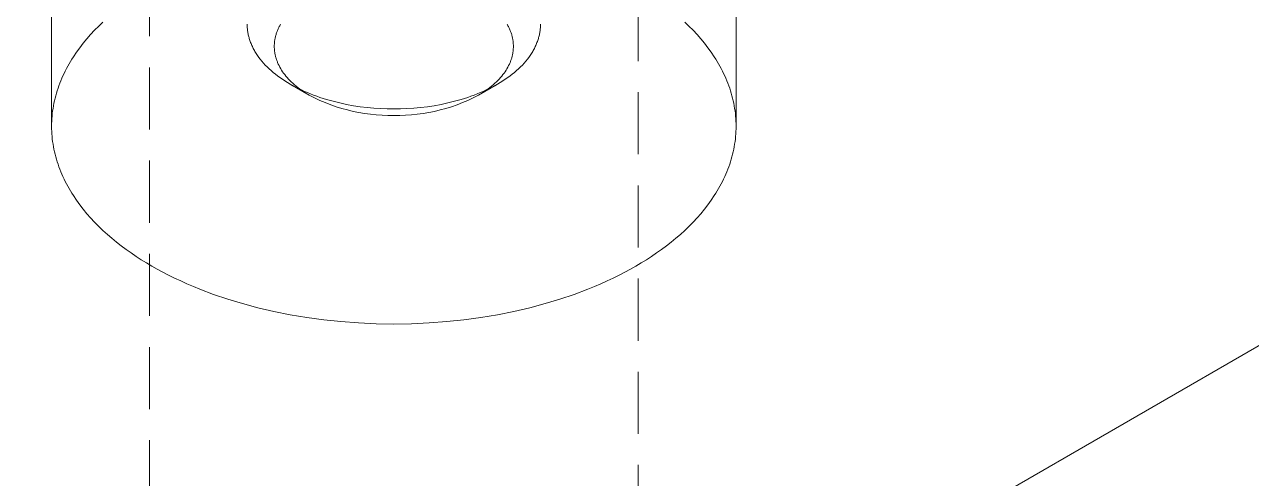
# Model space of a CAD drawing. Header units: millimetres. Extents: x -111 to 4919, y -143 to 3304.
# Drawn here: x 4406.89 to 4431.99, y 1411.18 to 1420.45 of the extents above; entities that cross this region are included whole.
import ezdxf

# ---------------------------------------------------------------- set-up
doc = ezdxf.new("R2010")
doc.units = ezdxf.units.MM
doc.linetypes.add('HIDDEN', pattern=[1.905, 1.27, -0.635])
doc.layers.add('ZANO_R', color=7, linetype='Continuous', lineweight=0)
doc.layers.add('ZANO_R_przerywana', color=7, linetype='HIDDEN', lineweight=0)

msp = doc.modelspace()

# ---------------------------------------------------------------- linework, layer by layer
at = {"layer": 'ZANO_R'}
for p, q in [((4712.136, 1575.551), (4393.938, 1391.839)), ((4407.444, 1418.376), (4407.444, 1424.908)), ((4421.444, 1418.376), (4421.444, 1424.908)), ((4408.407, 1420.422), (4408.323, 1420.337)), ((4408.494, 1420.505), (4408.407, 1420.422)), ((4411.444, 1420.442), (4411.444, 1420.461)), ((4411.445, 1420.423), (4411.444, 1420.442)), ((4411.446, 1420.404), (4411.445, 1420.423)), ((4411.447, 1420.384), (4411.446, 1420.404)), ((4412.101, 1420.414), (4412.093, 1420.397)), ((4412.11, 1420.43), (4412.101, 1420.414)), ((4412.119, 1420.446), (4412.11, 1420.43)), ((4412.128, 1420.463), (4412.119, 1420.446)), ((4416.769, 1420.446), (4416.759, 1420.463)), ((4416.778, 1420.43), (4416.769, 1420.446)), ((4416.787, 1420.414), (4416.778, 1420.43)), ((4416.795, 1420.397), (4416.787, 1420.414)), ((4417.442, 1420.404), (4417.441, 1420.384)), ((4417.443, 1420.423), (4417.442, 1420.404)), ((4417.444, 1420.442), (4417.443, 1420.423)), ((4417.444, 1420.461), (4417.444, 1420.442)), ((4420.481, 1420.422), (4420.394, 1420.505)), ((4420.564, 1420.337), (4420.481, 1420.422)), ((4408.165, 1420.162), (4408.09, 1420.072)), ((4408.242, 1420.25), (4408.165, 1420.162)), ((4408.323, 1420.337), (4408.242, 1420.25)), ((4411.449, 1420.365), (4411.447, 1420.384)), ((4411.451, 1420.345), (4411.449, 1420.365)), ((4411.453, 1420.325), (4411.451, 1420.345)), ((4411.456, 1420.306), (4411.453, 1420.325)), ((4411.459, 1420.286), (4411.456, 1420.306)), ((4411.463, 1420.266), (4411.459, 1420.286)), ((4411.467, 1420.246), (4411.463, 1420.266)), ((4411.472, 1420.226), (4411.467, 1420.246)), ((4411.477, 1420.206), (4411.472, 1420.226)), ((4411.482, 1420.186), (4411.477, 1420.206)), ((4411.488, 1420.166), (4411.482, 1420.186)), ((4411.494, 1420.146), (4411.488, 1420.166)), ((4412.011, 1420.152), (4412.008, 1420.135)), ((4412.014, 1420.168), (4412.011, 1420.152)), ((4412.017, 1420.184), (4412.014, 1420.168)), ((4412.021, 1420.2), (4412.017, 1420.184)), ((4412.025, 1420.216), (4412.021, 1420.2)), ((4412.029, 1420.233), (4412.025, 1420.216)), ((4412.034, 1420.249), (4412.029, 1420.233)), ((4412.039, 1420.265), (4412.034, 1420.249)), ((4412.045, 1420.282), (4412.039, 1420.265)), ((4412.05, 1420.298), (4412.045, 1420.282)), ((4412.057, 1420.315), (4412.05, 1420.298)), ((4412.063, 1420.331), (4412.057, 1420.315)), ((4412.07, 1420.348), (4412.063, 1420.331)), ((4412.077, 1420.364), (4412.07, 1420.348)), ((4412.085, 1420.381), (4412.077, 1420.364)), ((4412.093, 1420.397), (4412.085, 1420.381)), ((4416.803, 1420.381), (4416.795, 1420.397)), ((4416.811, 1420.364), (4416.803, 1420.381)), ((4416.818, 1420.348), (4416.811, 1420.364)), ((4416.825, 1420.331), (4416.818, 1420.348)), ((4416.831, 1420.315), (4416.825, 1420.331)), ((4416.837, 1420.298), (4416.831, 1420.315)), ((4416.843, 1420.282), (4416.837, 1420.298)), ((4416.849, 1420.265), (4416.843, 1420.282)), ((4416.854, 1420.249), (4416.849, 1420.265)), ((4416.858, 1420.233), (4416.854, 1420.249)), ((4416.863, 1420.216), (4416.858, 1420.233)), ((4416.867, 1420.2), (4416.863, 1420.216)), ((4416.87, 1420.184), (4416.867, 1420.2)), ((4416.874, 1420.168), (4416.87, 1420.184)), ((4416.877, 1420.152), (4416.874, 1420.168)), ((4416.879, 1420.135), (4416.877, 1420.152)), ((4417.4, 1420.166), (4417.394, 1420.146)), ((4417.406, 1420.186), (4417.4, 1420.166)), ((4417.411, 1420.206), (4417.406, 1420.186)), ((4417.416, 1420.226), (4417.411, 1420.206)), ((4417.421, 1420.246), (4417.416, 1420.226)), ((4417.425, 1420.266), (4417.421, 1420.246)), ((4417.428, 1420.286), (4417.425, 1420.266)), ((4417.432, 1420.306), (4417.428, 1420.286)), ((4417.435, 1420.325), (4417.432, 1420.306)), ((4417.437, 1420.345), (4417.435, 1420.325)), ((4417.439, 1420.365), (4417.437, 1420.345)), ((4417.441, 1420.384), (4417.439, 1420.365)), ((4420.645, 1420.25), (4420.564, 1420.337)), ((4420.723, 1420.162), (4420.645, 1420.25)), ((4420.797, 1420.072), (4420.723, 1420.162)), ((4408.02, 1419.981), (4407.952, 1419.888)), ((4408.09, 1420.072), (4408.02, 1419.981)), ((4411.501, 1420.126), (4411.494, 1420.146)), ((4411.508, 1420.106), (4411.501, 1420.126)), ((4411.515, 1420.086), (4411.508, 1420.106)), ((4411.523, 1420.066), (4411.515, 1420.086)), ((4411.532, 1420.045), (4411.523, 1420.066)), ((4411.541, 1420.025), (4411.532, 1420.045)), ((4411.55, 1420.005), (4411.541, 1420.025)), ((4411.56, 1419.985), (4411.55, 1420.005)), ((4411.57, 1419.965), (4411.56, 1419.985)), ((4411.581, 1419.944), (4411.57, 1419.965)), ((4411.592, 1419.924), (4411.581, 1419.944)), ((4411.603, 1419.904), (4411.592, 1419.924)), ((4411.628, 1419.864), (4411.603, 1419.904)), ((4411.999, 1420.04), (4411.998, 1420.024)), ((4411.998, 1420.024), (4411.998, 1420.009)), ((4411.998, 1420.009), (4411.998, 1419.994)), ((4411.998, 1419.994), (4411.999, 1419.979)), ((4412, 1420.056), (4411.999, 1420.04)), ((4411.999, 1419.979), (4412, 1419.964)), ((4412.001, 1420.071), (4412, 1420.056)), ((4412, 1419.964), (4412, 1419.95)), ((4412, 1419.95), (4412.002, 1419.935)), ((4412.002, 1420.087), (4412.001, 1420.071)), ((4412.004, 1420.103), (4412.002, 1420.087)), ((4412.002, 1419.935), (4412.003, 1419.92)), ((4412.003, 1419.92), (4412.005, 1419.905)), ((4412.006, 1420.119), (4412.004, 1420.103)), ((4412.005, 1419.905), (4412.007, 1419.89)), ((4412.008, 1420.135), (4412.006, 1420.119)), ((4416.882, 1420.119), (4416.879, 1420.135)), ((4416.881, 1419.89), (4416.883, 1419.905)), ((4416.884, 1420.103), (4416.882, 1420.119)), ((4416.883, 1419.905), (4416.884, 1419.92)), ((4416.886, 1420.087), (4416.884, 1420.103)), ((4416.884, 1419.92), (4416.886, 1419.935)), ((4416.887, 1420.071), (4416.886, 1420.087)), ((4416.886, 1419.935), (4416.887, 1419.95)), ((4416.888, 1420.056), (4416.887, 1420.071)), ((4416.887, 1419.95), (4416.888, 1419.964)), ((4416.889, 1420.04), (4416.888, 1420.056)), ((4416.888, 1419.964), (4416.889, 1419.979)), ((4416.889, 1420.024), (4416.889, 1420.04)), ((4416.889, 1420.009), (4416.889, 1420.024)), ((4416.889, 1419.994), (4416.889, 1420.009)), ((4416.889, 1419.979), (4416.889, 1419.994)), ((4417.284, 1419.904), (4417.26, 1419.864)), ((4417.296, 1419.924), (4417.284, 1419.904)), ((4417.307, 1419.944), (4417.296, 1419.924)), ((4417.318, 1419.965), (4417.307, 1419.944)), ((4417.328, 1419.985), (4417.318, 1419.965)), ((4417.338, 1420.005), (4417.328, 1419.985)), ((4417.347, 1420.025), (4417.338, 1420.005)), ((4417.356, 1420.045), (4417.347, 1420.025)), ((4417.364, 1420.066), (4417.356, 1420.045)), ((4417.372, 1420.086), (4417.364, 1420.066)), ((4417.38, 1420.106), (4417.372, 1420.086)), ((4417.387, 1420.126), (4417.38, 1420.106)), ((4417.394, 1420.146), (4417.387, 1420.126)), ((4420.868, 1419.981), (4420.797, 1420.072)), ((4420.935, 1419.888), (4420.868, 1419.981)), ((4407.801, 1419.65), (4407.774, 1419.601)), ((4407.829, 1419.698), (4407.801, 1419.65)), ((4407.859, 1419.746), (4407.829, 1419.698)), ((4407.889, 1419.794), (4407.859, 1419.746)), ((4407.952, 1419.888), (4407.889, 1419.794)), ((4411.654, 1419.824), (4411.628, 1419.864)), ((4411.683, 1419.784), (4411.654, 1419.824)), ((4411.713, 1419.744), (4411.683, 1419.784)), ((4411.745, 1419.705), (4411.713, 1419.744)), ((4411.779, 1419.666), (4411.745, 1419.705)), ((4411.815, 1419.627), (4411.779, 1419.666)), ((4412.007, 1419.89), (4412.009, 1419.875)), ((4412.009, 1419.875), (4412.012, 1419.86)), ((4412.012, 1419.86), (4412.015, 1419.844)), ((4412.015, 1419.844), (4412.018, 1419.829)), ((4412.018, 1419.829), (4412.022, 1419.814)), ((4412.022, 1419.814), (4412.026, 1419.799)), ((4412.026, 1419.799), (4412.03, 1419.783)), ((4412.03, 1419.783), (4412.034, 1419.768)), ((4412.034, 1419.768), (4412.039, 1419.753)), ((4412.039, 1419.753), (4412.044, 1419.737)), ((4412.044, 1419.737), (4412.049, 1419.722)), ((4412.049, 1419.722), (4412.055, 1419.706)), ((4412.055, 1419.706), (4412.061, 1419.691)), ((4412.061, 1419.691), (4412.067, 1419.676)), ((4412.067, 1419.676), (4412.081, 1419.645)), ((4416.807, 1419.645), (4416.82, 1419.676)), ((4416.82, 1419.676), (4416.827, 1419.691)), ((4416.827, 1419.691), (4416.833, 1419.706)), ((4416.833, 1419.706), (4416.838, 1419.722)), ((4416.838, 1419.722), (4416.844, 1419.737)), ((4416.844, 1419.737), (4416.849, 1419.753)), ((4416.849, 1419.753), (4416.854, 1419.768)), ((4416.854, 1419.768), (4416.858, 1419.783)), ((4416.858, 1419.783), (4416.862, 1419.799)), ((4416.862, 1419.799), (4416.866, 1419.814)), ((4416.866, 1419.814), (4416.87, 1419.829)), ((4416.87, 1419.829), (4416.873, 1419.844)), ((4416.873, 1419.844), (4416.876, 1419.86)), ((4416.876, 1419.86), (4416.878, 1419.875)), ((4416.878, 1419.875), (4416.881, 1419.89)), ((4417.109, 1419.666), (4417.073, 1419.627)), ((4417.143, 1419.705), (4417.109, 1419.666)), ((4417.175, 1419.744), (4417.143, 1419.705)), ((4417.205, 1419.784), (4417.175, 1419.744)), ((4417.233, 1419.824), (4417.205, 1419.784)), ((4417.26, 1419.864), (4417.233, 1419.824)), ((4420.999, 1419.794), (4420.935, 1419.888)), ((4421.029, 1419.746), (4420.999, 1419.794)), ((4421.058, 1419.698), (4421.029, 1419.746)), ((4421.087, 1419.65), (4421.058, 1419.698)), ((4421.114, 1419.601), (4421.087, 1419.65)), ((4407.675, 1419.405), (4407.652, 1419.355)), ((4407.698, 1419.454), (4407.675, 1419.405)), ((4407.722, 1419.504), (4407.698, 1419.454)), ((4407.747, 1419.553), (4407.722, 1419.504)), ((4407.774, 1419.601), (4407.747, 1419.553)), ((4411.852, 1419.589), (4411.815, 1419.627)), ((4411.892, 1419.551), (4411.852, 1419.589)), ((4411.933, 1419.514), (4411.892, 1419.551)), ((4411.976, 1419.477), (4411.933, 1419.514)), ((4412.02, 1419.44), (4411.976, 1419.477)), ((4412.067, 1419.405), (4412.02, 1419.44)), ((4412.115, 1419.37), (4412.067, 1419.405)), ((4412.081, 1419.645), (4412.096, 1419.614)), ((4412.096, 1419.614), (4412.112, 1419.583)), ((4412.112, 1419.583), (4412.13, 1419.552)), ((4412.13, 1419.552), (4412.148, 1419.521)), ((4412.148, 1419.521), (4412.169, 1419.491)), ((4412.169, 1419.491), (4412.19, 1419.46)), ((4412.19, 1419.46), (4412.213, 1419.43)), ((4412.213, 1419.43), (4412.237, 1419.4)), ((4412.237, 1419.4), (4412.263, 1419.37)), ((4416.625, 1419.37), (4416.65, 1419.4)), ((4416.65, 1419.4), (4416.675, 1419.43)), ((4416.675, 1419.43), (4416.698, 1419.46)), ((4416.698, 1419.46), (4416.719, 1419.491)), ((4416.719, 1419.491), (4416.739, 1419.521)), ((4416.739, 1419.521), (4416.758, 1419.552)), ((4416.758, 1419.552), (4416.776, 1419.583)), ((4416.821, 1419.405), (4416.773, 1419.37)), ((4416.776, 1419.583), (4416.792, 1419.614)), ((4416.792, 1419.614), (4416.807, 1419.645)), ((4416.867, 1419.44), (4416.821, 1419.405)), ((4416.912, 1419.477), (4416.867, 1419.44)), ((4416.955, 1419.514), (4416.912, 1419.477)), ((4416.996, 1419.551), (4416.955, 1419.514)), ((4417.035, 1419.589), (4416.996, 1419.551)), ((4417.073, 1419.627), (4417.035, 1419.589)), ((4421.14, 1419.553), (4421.114, 1419.601)), ((4421.166, 1419.504), (4421.14, 1419.553)), ((4421.19, 1419.454), (4421.166, 1419.504)), ((4421.213, 1419.405), (4421.19, 1419.454)), ((4421.235, 1419.355), (4421.213, 1419.405)), ((4407.575, 1419.153), (4407.558, 1419.102)), ((4407.592, 1419.204), (4407.575, 1419.153)), ((4407.611, 1419.254), (4407.592, 1419.204)), ((4407.631, 1419.305), (4407.611, 1419.254)), ((4407.652, 1419.355), (4407.631, 1419.305)), ((4412.164, 1419.335), (4412.115, 1419.37)), ((4412.216, 1419.302), (4412.164, 1419.335)), ((4412.268, 1419.269), (4412.216, 1419.302)), ((4412.263, 1419.37), (4412.29, 1419.34)), ((4412.323, 1419.237), (4412.268, 1419.269)), ((4412.29, 1419.34), (4412.318, 1419.311)), ((4412.318, 1419.311), (4412.347, 1419.282)), ((4412.715, 1419.01), (4412.323, 1419.237)), ((4412.378, 1419.205), (4412.323, 1419.237)), ((4412.347, 1419.282), (4412.378, 1419.253)), ((4412.378, 1419.253), (4412.41, 1419.225)), ((4412.435, 1419.175), (4412.378, 1419.205)), ((4412.41, 1419.225), (4412.443, 1419.197)), ((4412.493, 1419.145), (4412.435, 1419.175)), ((4412.443, 1419.197), (4412.478, 1419.169)), ((4412.478, 1419.169), (4412.513, 1419.142)), ((4412.553, 1419.117), (4412.493, 1419.145)), ((4416.173, 1419.01), (4416.565, 1419.237)), ((4416.394, 1419.145), (4416.335, 1419.117)), ((4416.374, 1419.142), (4416.41, 1419.169)), ((4416.453, 1419.175), (4416.394, 1419.145)), ((4416.41, 1419.169), (4416.444, 1419.197)), ((4416.444, 1419.197), (4416.478, 1419.225)), ((4416.51, 1419.205), (4416.453, 1419.175)), ((4416.478, 1419.225), (4416.51, 1419.253)), ((4416.51, 1419.253), (4416.541, 1419.282)), ((4416.565, 1419.237), (4416.51, 1419.205)), ((4416.541, 1419.282), (4416.57, 1419.311)), ((4416.619, 1419.269), (4416.565, 1419.237)), ((4416.57, 1419.311), (4416.598, 1419.34)), ((4416.598, 1419.34), (4416.625, 1419.37)), ((4416.672, 1419.302), (4416.619, 1419.269)), ((4416.723, 1419.335), (4416.672, 1419.302)), ((4416.773, 1419.37), (4416.723, 1419.335)), ((4421.256, 1419.305), (4421.235, 1419.355)), ((4421.276, 1419.254), (4421.256, 1419.305)), ((4421.295, 1419.204), (4421.276, 1419.254)), ((4421.313, 1419.153), (4421.295, 1419.204)), ((4421.33, 1419.102), (4421.313, 1419.153)), ((4407.502, 1418.897), (4407.491, 1418.845)), ((4407.514, 1418.948), (4407.502, 1418.897)), ((4407.528, 1419), (4407.514, 1418.948)), ((4407.542, 1419.051), (4407.528, 1419)), ((4407.558, 1419.102), (4407.542, 1419.051)), ((4412.513, 1419.142), (4412.55, 1419.115)), ((4412.55, 1419.115), (4412.588, 1419.089)), ((4412.614, 1419.089), (4412.553, 1419.117)), ((4412.588, 1419.089), (4412.627, 1419.063)), ((4412.675, 1419.062), (4412.614, 1419.089)), ((4412.738, 1419.036), (4412.675, 1419.062)), ((4412.715, 1419.01), (4412.821, 1418.956)), ((4412.802, 1419.012), (4412.738, 1419.036)), ((4412.867, 1418.988), (4412.802, 1419.012)), ((4412.821, 1418.956), (4412.93, 1418.905)), ((4412.933, 1418.965), (4412.867, 1418.988)), ((4412.93, 1418.905), (4413.04, 1418.858)), ((4413.066, 1418.923), (4412.933, 1418.965)), ((4413.202, 1418.885), (4413.066, 1418.923)), ((4415.822, 1418.923), (4415.686, 1418.885)), ((4415.955, 1418.965), (4415.822, 1418.923)), ((4415.848, 1418.858), (4415.958, 1418.905)), ((4416.021, 1418.988), (4415.955, 1418.965)), ((4415.958, 1418.905), (4416.066, 1418.956)), ((4416.085, 1419.012), (4416.021, 1418.988)), ((4416.066, 1418.956), (4416.173, 1419.01)), ((4416.149, 1419.036), (4416.085, 1419.012)), ((4416.212, 1419.062), (4416.149, 1419.036)), ((4416.274, 1419.089), (4416.212, 1419.062)), ((4416.26, 1419.063), (4416.299, 1419.089)), ((4416.335, 1419.117), (4416.274, 1419.089)), ((4416.299, 1419.089), (4416.337, 1419.115)), ((4416.337, 1419.115), (4416.374, 1419.142)), ((4421.345, 1419.051), (4421.33, 1419.102)), ((4421.36, 1419), (4421.345, 1419.051)), ((4421.373, 1418.948), (4421.36, 1419)), ((4421.385, 1418.897), (4421.373, 1418.948)), ((4421.396, 1418.845), (4421.385, 1418.897)), ((4407.465, 1418.689), (4407.458, 1418.637)), ((4407.473, 1418.741), (4407.465, 1418.689)), ((4407.481, 1418.793), (4407.473, 1418.741)), ((4407.491, 1418.845), (4407.481, 1418.793)), ((4413.04, 1418.858), (4413.152, 1418.815)), ((4413.152, 1418.815), (4413.265, 1418.775)), ((4413.34, 1418.851), (4413.202, 1418.885)), ((4413.265, 1418.775), (4413.379, 1418.74)), ((4413.479, 1418.821), (4413.34, 1418.851)), ((4413.379, 1418.74), (4413.495, 1418.708)), ((4413.618, 1418.796), (4413.479, 1418.821)), ((4413.495, 1418.708), (4413.611, 1418.68)), ((4413.611, 1418.68), (4413.729, 1418.656)), ((4413.758, 1418.775), (4413.618, 1418.796)), ((4413.729, 1418.656), (4413.847, 1418.636)), ((4413.898, 1418.758), (4413.758, 1418.775)), ((4414.037, 1418.745), (4413.898, 1418.758)), ((4414.174, 1418.736), (4414.037, 1418.745)), ((4414.31, 1418.731), (4414.174, 1418.736)), ((4414.444, 1418.729), (4414.31, 1418.731)), ((4414.578, 1418.731), (4414.444, 1418.729)), ((4414.713, 1418.736), (4414.578, 1418.731)), ((4414.851, 1418.745), (4414.713, 1418.736)), ((4414.99, 1418.758), (4414.851, 1418.745)), ((4415.129, 1418.775), (4414.99, 1418.758)), ((4415.041, 1418.636), (4415.159, 1418.656)), ((4415.269, 1418.796), (4415.129, 1418.775)), ((4415.159, 1418.656), (4415.276, 1418.68)), ((4415.409, 1418.821), (4415.269, 1418.796)), ((4415.276, 1418.68), (4415.393, 1418.708)), ((4415.393, 1418.708), (4415.508, 1418.74)), ((4415.548, 1418.851), (4415.409, 1418.821)), ((4415.508, 1418.74), (4415.623, 1418.775)), ((4415.686, 1418.885), (4415.548, 1418.851)), ((4415.623, 1418.775), (4415.736, 1418.815)), ((4415.736, 1418.815), (4415.848, 1418.858)), ((4421.406, 1418.793), (4421.396, 1418.845)), ((4421.415, 1418.741), (4421.406, 1418.793)), ((4421.423, 1418.689), (4421.415, 1418.741)), ((4421.429, 1418.637), (4421.423, 1418.689)), ((4407.446, 1418.48), (4407.444, 1418.428)), ((4407.444, 1418.428), (4407.444, 1418.376)), ((4407.449, 1418.532), (4407.446, 1418.48)), ((4407.453, 1418.585), (4407.449, 1418.532)), ((4407.458, 1418.637), (4407.453, 1418.585)), ((4413.847, 1418.636), (4413.966, 1418.62)), ((4413.966, 1418.62), (4414.085, 1418.608)), ((4414.085, 1418.608), (4414.204, 1418.6)), ((4414.204, 1418.6), (4414.324, 1418.596)), ((4414.324, 1418.596), (4414.444, 1418.597)), ((4414.444, 1418.597), (4414.564, 1418.596)), ((4414.564, 1418.596), (4414.683, 1418.6)), ((4414.683, 1418.6), (4414.803, 1418.608)), ((4414.803, 1418.608), (4414.922, 1418.62)), ((4414.922, 1418.62), (4415.041, 1418.636)), ((4421.434, 1418.585), (4421.429, 1418.637)), ((4421.439, 1418.532), (4421.434, 1418.585)), ((4421.441, 1418.48), (4421.439, 1418.532)), ((4421.443, 1418.428), (4421.441, 1418.48)), ((4421.444, 1418.376), (4421.443, 1418.428)), ((4407.444, 1418.376), (4407.444, 1418.323)), ((4407.444, 1418.323), (4407.446, 1418.271)), ((4407.446, 1418.271), (4407.449, 1418.219)), ((4407.449, 1418.219), (4407.453, 1418.166)), ((4407.453, 1418.166), (4407.458, 1418.114)), ((4421.429, 1418.114), (4421.434, 1418.166)), ((4421.434, 1418.166), (4421.439, 1418.219)), ((4421.439, 1418.219), (4421.441, 1418.271)), ((4421.441, 1418.271), (4421.443, 1418.323)), ((4421.443, 1418.323), (4421.444, 1418.376)), ((4407.458, 1418.114), (4407.465, 1418.062)), ((4407.465, 1418.062), (4407.473, 1418.01)), ((4407.473, 1418.01), (4407.481, 1417.958)), ((4407.481, 1417.958), (4407.491, 1417.906)), ((4407.491, 1417.906), (4407.502, 1417.855)), ((4421.385, 1417.855), (4421.396, 1417.906)), ((4421.396, 1417.906), (4421.406, 1417.958)), ((4421.406, 1417.958), (4421.415, 1418.01)), ((4421.415, 1418.01), (4421.423, 1418.062)), ((4421.423, 1418.062), (4421.429, 1418.114)), ((4407.502, 1417.855), (4407.514, 1417.803)), ((4407.514, 1417.803), (4407.528, 1417.752)), ((4407.528, 1417.752), (4407.542, 1417.7)), ((4407.542, 1417.7), (4407.558, 1417.649)), ((4407.558, 1417.649), (4407.575, 1417.598)), ((4421.313, 1417.598), (4421.33, 1417.649)), ((4421.33, 1417.649), (4421.345, 1417.7)), ((4421.345, 1417.7), (4421.36, 1417.752)), ((4421.36, 1417.752), (4421.373, 1417.803)), ((4421.373, 1417.803), (4421.385, 1417.855)), ((4407.575, 1417.598), (4407.592, 1417.547)), ((4407.592, 1417.547), (4407.611, 1417.497)), ((4407.611, 1417.497), (4407.631, 1417.447)), ((4407.631, 1417.447), (4407.652, 1417.396)), ((4407.652, 1417.396), (4407.675, 1417.347)), ((4421.213, 1417.347), (4421.235, 1417.396)), ((4421.235, 1417.396), (4421.256, 1417.447)), ((4421.256, 1417.447), (4421.276, 1417.497)), ((4421.276, 1417.497), (4421.295, 1417.547)), ((4421.295, 1417.547), (4421.313, 1417.598)), ((4407.675, 1417.347), (4407.698, 1417.297)), ((4407.698, 1417.297), (4407.722, 1417.248)), ((4407.722, 1417.248), (4407.747, 1417.198)), ((4407.747, 1417.198), (4407.774, 1417.15)), ((4407.774, 1417.15), (4407.801, 1417.101)), ((4421.087, 1417.101), (4421.114, 1417.15)), ((4421.114, 1417.15), (4421.14, 1417.198)), ((4421.14, 1417.198), (4421.166, 1417.248)), ((4421.166, 1417.248), (4421.19, 1417.297)), ((4421.19, 1417.297), (4421.213, 1417.347)), ((4407.801, 1417.101), (4407.829, 1417.053)), ((4407.829, 1417.053), (4407.859, 1417.005)), ((4407.859, 1417.005), (4407.889, 1416.957)), ((4407.889, 1416.957), (4407.952, 1416.863)), ((4420.935, 1416.863), (4420.999, 1416.957)), ((4420.999, 1416.957), (4421.029, 1417.005)), ((4421.029, 1417.005), (4421.058, 1417.053)), ((4421.058, 1417.053), (4421.087, 1417.101)), ((4407.952, 1416.863), (4408.02, 1416.77)), ((4408.02, 1416.77), (4408.09, 1416.679)), ((4408.09, 1416.679), (4408.165, 1416.589)), ((4420.723, 1416.589), (4420.797, 1416.679)), ((4420.797, 1416.679), (4420.868, 1416.77)), ((4420.868, 1416.77), (4420.935, 1416.863)), ((4408.165, 1416.589), (4408.242, 1416.501)), ((4408.242, 1416.501), (4408.323, 1416.414)), ((4408.323, 1416.414), (4408.407, 1416.33)), ((4420.481, 1416.33), (4420.564, 1416.414)), ((4420.564, 1416.414), (4420.645, 1416.501)), ((4420.645, 1416.501), (4420.723, 1416.589)), ((4408.407, 1416.33), (4408.494, 1416.246)), ((4408.494, 1416.246), (4408.584, 1416.165)), ((4408.584, 1416.165), (4408.676, 1416.086)), ((4420.212, 1416.086), (4420.304, 1416.165)), ((4420.304, 1416.165), (4420.394, 1416.246)), ((4420.394, 1416.246), (4420.481, 1416.33)), ((4408.676, 1416.086), (4408.771, 1416.008)), ((4408.771, 1416.008), (4408.868, 1415.932)), ((4408.868, 1415.932), (4408.968, 1415.858)), ((4419.92, 1415.858), (4420.019, 1415.932)), ((4420.019, 1415.932), (4420.117, 1416.008)), ((4420.117, 1416.008), (4420.212, 1416.086)), ((4408.968, 1415.858), (4409.069, 1415.786)), ((4409.069, 1415.786), (4409.173, 1415.716)), ((4409.173, 1415.716), (4409.278, 1415.648)), ((4409.278, 1415.648), (4409.385, 1415.582)), ((4419.502, 1415.582), (4419.609, 1415.648)), ((4419.609, 1415.648), (4419.715, 1415.716)), ((4419.715, 1415.716), (4419.818, 1415.786)), ((4419.818, 1415.786), (4419.92, 1415.858)), ((4409.385, 1415.582), (4409.494, 1415.518)), ((4409.494, 1415.518), (4409.605, 1415.455)), ((4409.605, 1415.455), (4409.72, 1415.393)), ((4409.72, 1415.393), (4409.838, 1415.332)), ((4419.05, 1415.332), (4419.168, 1415.393)), ((4419.168, 1415.393), (4419.283, 1415.455)), ((4419.283, 1415.455), (4419.394, 1415.518)), ((4419.394, 1415.518), (4419.502, 1415.582)), ((4409.838, 1415.332), (4409.959, 1415.273)), ((4409.959, 1415.273), (4410.084, 1415.214)), ((4410.084, 1415.214), (4410.212, 1415.156)), ((4410.212, 1415.156), (4410.343, 1415.1)), ((4418.545, 1415.1), (4418.676, 1415.156)), ((4418.676, 1415.156), (4418.804, 1415.214)), ((4418.804, 1415.214), (4418.929, 1415.273)), ((4418.929, 1415.273), (4419.05, 1415.332)), ((4410.343, 1415.1), (4410.477, 1415.046)), ((4410.477, 1415.046), (4410.756, 1414.94)), ((4410.756, 1414.94), (4411.047, 1414.842)), ((4417.841, 1414.842), (4418.132, 1414.94)), ((4418.132, 1414.94), (4418.41, 1415.046)), ((4418.41, 1415.046), (4418.545, 1415.1)), ((4411.047, 1414.842), (4411.35, 1414.75)), ((4411.35, 1414.75), (4411.664, 1414.667)), ((4411.664, 1414.667), (4411.987, 1414.591)), ((4416.9, 1414.591), (4417.224, 1414.667)), ((4417.224, 1414.667), (4417.538, 1414.75)), ((4417.538, 1414.75), (4417.841, 1414.842)), ((4411.987, 1414.591), (4412.32, 1414.525)), ((4412.32, 1414.525), (4412.662, 1414.467)), ((4412.662, 1414.467), (4413.009, 1414.42)), ((4413.009, 1414.42), (4413.363, 1414.383)), ((4413.363, 1414.383), (4413.721, 1414.356)), ((4415.167, 1414.356), (4415.525, 1414.383)), ((4415.525, 1414.383), (4415.878, 1414.42)), ((4415.878, 1414.42), (4416.226, 1414.467)), ((4416.226, 1414.467), (4416.567, 1414.525)), ((4416.567, 1414.525), (4416.9, 1414.591)), ((4413.721, 1414.356), (4414.082, 1414.34)), ((4414.082, 1414.34), (4414.444, 1414.334)), ((4414.444, 1414.334), (4414.806, 1414.34)), ((4414.806, 1414.34), (4415.167, 1414.356))]:
    msp.add_line(p, q, dxfattribs=at)
at = {"layer": 'ZANO_R_przerywana'}
for p, q in [((4409.444, 1326.869), (4409.444, 1424.762)), ((4419.444, 1424.788), (4419.444, 1326.869))]:
    msp.add_line(p, q, dxfattribs=at)

doc.saveas('drawing.dxf')
